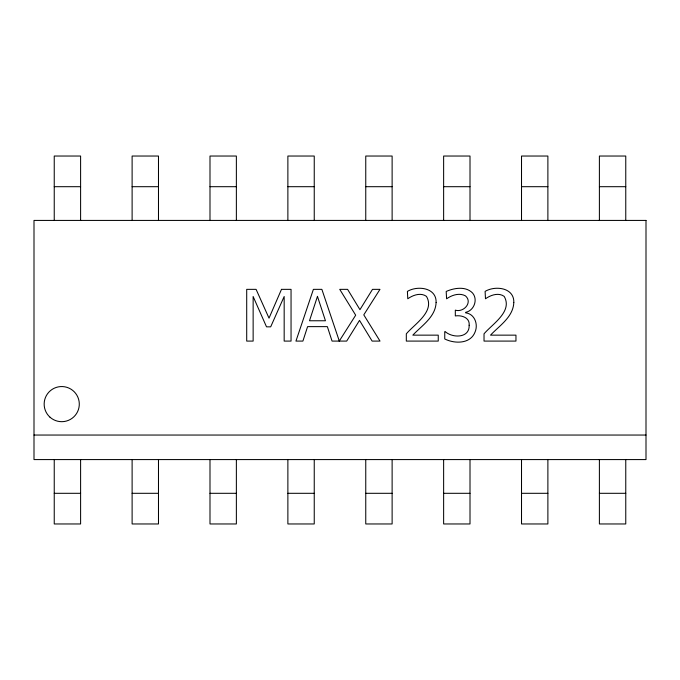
<?xml version="1.0" encoding="UTF-8"?>
<svg xmlns="http://www.w3.org/2000/svg" width="680" height="680" viewBox="0 0 680 680"><rect width="100%" height="100%" fill="white"/><g stroke="black" fill="none" stroke-linecap="round" stroke-linejoin="round"><path stroke-width="1.02" d="M339.252 341.088L355.683 315.197L339.736 289.349L347.591 289.349L359.958 309.672L372.504 289.349L379.975 289.349L363.783 314.857L380.01 341.088L372.122 341.088L359.507 320.382L346.69 341.088L332.052 341.088L327.361 326.629L307.589 326.629L302.898 341.088L295.945 341.088L313.395 289.349L321.87 289.349L339.32 341.088M54.239 186.694L80.605 186.694M132.115 186.694L158.482 186.694M209.993 186.694L236.368 186.694M287.878 186.694L314.245 186.694M365.755 186.694L392.122 186.694M443.632 186.694L470.008 186.694M521.517 186.694L547.885 186.694M599.394 186.694L625.762 186.694M34 435.047L646 435.047M54.239 493.306L80.605 493.306M132.115 493.306L158.482 493.306M209.993 493.306L236.368 493.306M287.878 493.306L314.245 493.306M365.755 493.306L392.122 493.306M443.632 493.306L470.008 493.306M521.517 493.306L547.885 493.306M599.394 493.306L625.762 493.306M625.762 220.422L625.762 156.034L599.394 156.034L599.394 220.422M625.762 459.578L625.762 523.965L599.394 523.965L599.394 459.578M547.885 220.422L547.885 156.034L521.517 156.034L521.517 220.422M547.885 459.578L547.885 523.965L521.517 523.965L521.517 459.578M470.008 220.422L470.008 156.034L443.632 156.034L443.632 220.422M470.008 459.578L470.008 523.965L443.632 523.965L443.632 459.578M392.122 220.422L392.122 156.034L365.755 156.034L365.755 220.422M392.122 459.578L392.122 523.965L365.755 523.965L365.755 459.578M314.245 220.422L314.245 156.034L287.878 156.034L287.878 220.422M314.245 459.578L314.245 523.965L287.878 523.965L287.878 459.578M236.368 220.422L236.368 156.034L209.993 156.034L209.993 220.422M236.368 459.578L236.368 523.965L209.993 523.965L209.993 459.578M158.482 220.422L158.482 156.034L132.115 156.034L132.115 220.422M158.482 459.578L158.482 523.965L132.115 523.965L132.115 459.578M80.605 220.422L80.605 156.034L54.239 156.034L54.239 220.422M80.605 459.578L80.605 523.965L54.239 523.965L54.239 459.578M469.149 325.244C469.752 338.274 452.642 338.291 445.238 331.636L444.754 331.636L444.754 338.971C454.571 343.868 470.279 344.139 475.006 332.18C478.414 324.513 474.793 313.897 465.638 312.834L465.638 312.35C474.037 310.692 478.176 299.591 472.583 293.029C465.749 286.017 454.291 287.887 446.182 291.465L446.598 298.8C451.919 295.06 459.365 292.553 465.469 295.876C472.974 302.413 463.641 312.766 455.319 310.165L455.319 315.928C461.499 314.993 470.033 317.551 469.149 325.244M436.101 302.515C435.54 316.99 421.804 325.584 412.82 335.147L438.252 335.147L438.252 341.088L406.317 341.088L406.317 333.829C414.774 323.875 435.192 311.466 426.471 296.37C420.707 292.281 413.024 295.077 407.779 298.767L407.397 291.397C417.554 285.302 436.679 287.589 436.101 302.515M513.808 302.515C513.238 316.99 499.502 325.584 490.518 335.147L515.958 335.147L515.958 341.088L484.024 341.088L484.024 333.829C492.481 323.875 512.899 311.466 504.177 296.37C498.414 292.281 490.731 295.077 485.486 298.767L485.103 291.397C495.261 285.302 514.386 287.589 513.808 302.515M317.458 296.37L309.502 320.764L325.457 320.764L317.458 296.37M281.495 289.349L269.017 318.155L256.088 289.349L246.704 289.349L246.704 341.088L253.138 341.088L253.138 296.505L266.517 326.842L270.683 326.842L284.172 296.505L284.172 341.088L291.048 341.088L291.048 289.349L281.495 289.349M646 220.422L34 220.422L34 459.578L646 459.578L646 220.422M50.031 417.231A17.57 17.57 0 0 0 78.931 407.685A17.57 17.57 0 0 0 56.21 387.438A17.57 17.57 0 0 0 50.031 417.231"/></g></svg>
